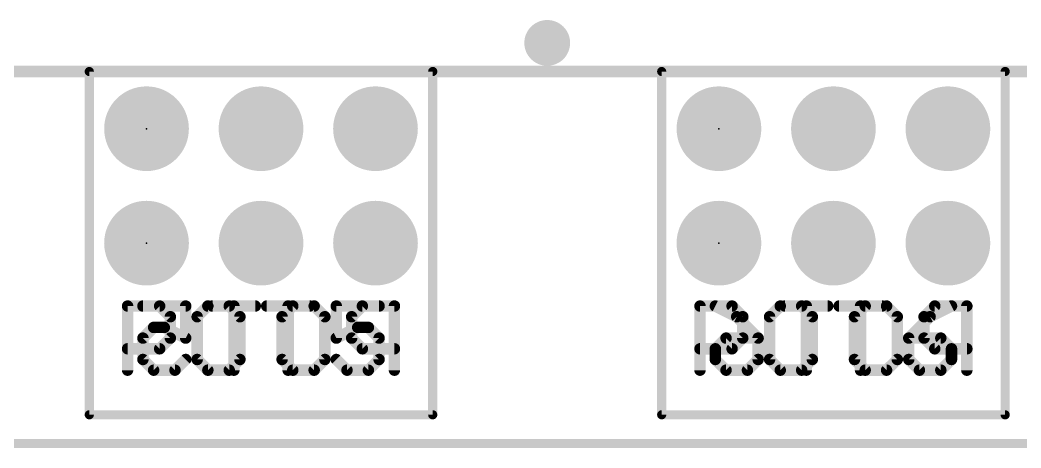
# Model space of a CAD drawing. Extents: x 0 to 108, y -11 to 121.
# Drawn here: x 51.8 to 74.01, y 76.73 to 86.23 of the extents above; entities that cross this region are included whole.
import ezdxf

# ---------------------------------------------------------------- set-up
doc = ezdxf.new("R2010")
doc.units = 0
for name, color, linetype in [('1', 12, 'CONTINUOUS'), ('17', 110, 'CONTINUOUS'), ('18', 110, 'CONTINUOUS'), ('21', 41, 'CONTINUOUS'), ('22', 40, 'CONTINUOUS'), ('23', 53, 'CONTINUOUS'), ('51', 53, 'CONTINUOUS')]:
    doc.layers.add(name, color=color, linetype=linetype)

# ---------------------------------------------------------------- blocks, each defined once
blk = doc.blocks.new('RECT')
blk.add_solid([(-0.5, -0.5), (0.5, -0.5), (-0.5, 0.5), (0.5, 0.5)])
blk = doc.blocks.new('ROUNDP')
at = {"const_width": 0.5}
blk.add_lwpolyline([(0, -0.25, 1), (0, 0.25, 1), (0, -0.25)], format="xyb", dxfattribs=at)
blk = doc.blocks.new('ROUNDV')
at = {"const_width": 0.5}
blk.add_lwpolyline([(0, -0.25, 1), (0, 0.25, 1), (0, -0.25)], format="xyb", dxfattribs=at)

msp = doc.modelspace()

# ---------------------------------------------------------------- linework, layer by layer
at = {"layer": '1', "const_width": 0.254}
msp.add_lwpolyline([(0, 85.09), (85.09, 85.09)], dxfattribs=at)
at = {"layer": '21'}
for points, const_width in [([(53.34, 85.09), (60.96, 85.09)], 0.2032), ([(53.34, 77.47), (53.34, 85.09)], 0.2032), ([(60.96, 85.09), (60.96, 77.47)], 0.2032), ([(66.04, 85.09), (66.04, 77.47)], 0.2032), ([(73.66, 85.09), (66.04, 85.09)], 0.2032), ([(73.66, 77.47), (73.66, 85.09)], 0.2032), ([(54.1898, 78.4606), (54.1898, 79.8842)], 0.254), ([(54.1898, 79.8842), (54.9016, 79.8842)], 0.254), ([(54.9016, 79.8842), (55.1389, 79.6469)], 0.254), ([(55.9707, 79.8842), (55.7334, 79.6469)], 0.254), ([(56.4452, 79.8842), (55.9707, 79.8842)], 0.254), ([(56.6825, 79.6469), (56.4452, 79.8842)], 0.254), ([(57.277, 79.8842), (58.2261, 79.8842)], 0.254), ([(57.7515, 78.4606), (57.7515, 79.8842)], 0.254), ([(59.7697, 79.8842), (58.8206, 79.8842)], 0.254), ([(58.8206, 79.8842), (58.8206, 79.1724)], 0.254), ([(66.8898, 78.4606), (66.8898, 79.8842)], 0.254), ([(66.8898, 79.8842), (67.6016, 79.8842)], 0.254), ([(67.6016, 79.8842), (67.8389, 79.6469)], 0.254), ([(68.6707, 79.8842), (68.4334, 79.6469)], 0.254), ([(69.1452, 79.8842), (68.6707, 79.8842)], 0.254), ([(69.3825, 79.6469), (69.1452, 79.8842)], 0.254), ([(69.977, 79.8842), (70.9261, 79.8842)], 0.254), ([(70.4515, 78.4606), (70.4515, 79.8842)], 0.254), ([(72.4697, 79.8842), (71.9951, 79.6469)], 0.254), ([(55.1389, 79.6469), (55.1389, 79.1724)], 0.254), ([(55.7334, 79.6469), (55.7334, 78.6979)], 0.254), ([(56.6825, 78.6979), (56.6825, 79.6469)], 0.254), ([(67.8389, 79.6469), (67.8389, 79.1724)], 0.254), ([(68.4334, 79.6469), (68.4334, 78.6979)], 0.254), ([(69.3825, 78.6979), (69.3825, 79.6469)], 0.254), ([(71.9951, 79.6469), (71.5206, 79.1724)], 0.254), ([(58.8206, 79.1724), (59.2951, 79.4097)], 0.254), ([(59.2951, 79.4097), (59.5324, 79.4097)], 0.254), ([(59.5324, 79.4097), (59.7697, 79.1724)], 0.254), ([(55.1389, 79.1724), (54.9016, 78.9351)], 0.254), ([(59.7697, 79.1724), (59.7697, 78.6979)], 0.254), ([(67.8389, 79.1724), (67.6016, 78.9351)], 0.254), ([(71.5206, 79.1724), (71.5206, 78.6979)], 0.254), ([(72.2324, 79.1724), (71.5206, 79.1724)], 0.254), ([(72.4697, 78.9351), (72.2324, 79.1724)], 0.254), ([(54.9016, 78.9351), (54.1898, 78.9351)], 0.254), ([(67.6016, 78.9351), (66.8898, 78.9351)], 0.254), ([(72.4697, 78.6979), (72.4697, 78.9351)], 0.254), ([(55.7334, 78.6979), (55.9707, 78.4606)], 0.254), ([(56.4452, 78.4606), (56.6825, 78.6979)], 0.254), ([(59.0579, 78.4606), (58.8206, 78.6979)], 0.254), ([(59.7697, 78.6979), (59.5324, 78.4606)], 0.254), ([(68.4334, 78.6979), (68.6707, 78.4606)], 0.254), ([(69.1452, 78.4606), (69.3825, 78.6979)], 0.254), ([(71.5206, 78.6979), (71.7579, 78.4606)], 0.254), ([(72.2324, 78.4606), (72.4697, 78.6979)], 0.254), ([(55.9707, 78.4606), (56.4452, 78.4606)], 0.254), ([(59.5324, 78.4606), (59.0579, 78.4606)], 0.254), ([(68.6707, 78.4606), (69.1452, 78.4606)], 0.254), ([(71.7579, 78.4606), (72.2324, 78.4606)], 0.254), ([(60.96, 77.47), (53.34, 77.47)], 0.2032), ([(66.04, 77.47), (73.66, 77.47)], 0.2032), ([(78.74, 76.835), (2.54, 76.835)], 0.2032)]:
    msp.add_lwpolyline(points, dxfattribs=dict(at, const_width=const_width))
for points, const_width in [([(53.34, 85.1408, 1), (53.34, 85.0392)], 0.1016), ([(53.3908, 85.09, 1), (53.2892, 85.09)], 0.1016), ([(61.0108, 85.09, 1), (60.9092, 85.09)], 0.1016), ([(60.96, 85.0392, 1), (60.96, 85.1408)], 0.1016), ([(66.0908, 85.09, 1), (65.9892, 85.09)], 0.1016), ([(66.04, 85.1408, 1), (66.04, 85.0392)], 0.1016), ([(73.7108, 85.09, 1), (73.6092, 85.09)], 0.1016), ([(73.66, 85.0392, 1), (73.66, 85.1408)], 0.1016), ([(54.2533, 79.8842, 1), (54.1263, 79.8842)], 0.127), ([(54.1898, 79.9477, 1), (54.1898, 79.8207)], 0.127), ([(54.9465, 79.9291, 1), (54.8567, 79.8393)], 0.127), ([(54.9016, 79.8207, 1), (54.9016, 79.9477)], 0.127), ([(55.9707, 79.9477, 1), (55.9707, 79.8207)], 0.127), ([(56.0156, 79.8393, 1), (55.9258, 79.9291)], 0.127), ([(56.4901, 79.9291, 1), (56.4003, 79.8393)], 0.127), ([(56.4452, 79.8207, 1), (56.4452, 79.9477)], 0.127), ([(57.277, 79.9477, 1), (57.277, 79.8207)], 0.127), ([(57.815, 79.8842, 1), (57.688, 79.8842)], 0.127), ([(58.2261, 79.8207, 1), (58.2261, 79.9477)], 0.127), ([(58.8206, 79.9477, 1), (58.8206, 79.8207)], 0.127), ([(58.8841, 79.8842, 1), (58.7571, 79.8842)], 0.127), ([(59.7697, 79.8207, 1), (59.7697, 79.9477)], 0.127), ([(66.9533, 79.8842, 1), (66.8263, 79.8842)], 0.127), ([(66.8898, 79.9477, 1), (66.8898, 79.8207)], 0.127), ([(67.6465, 79.9291, 1), (67.5567, 79.8393)], 0.127), ([(67.6016, 79.8207, 1), (67.6016, 79.9477)], 0.127), ([(68.6707, 79.9477, 1), (68.6707, 79.8207)], 0.127), ([(68.7156, 79.8393, 1), (68.6258, 79.9291)], 0.127), ([(69.1901, 79.9291, 1), (69.1003, 79.8393)], 0.127), ([(69.1452, 79.8207, 1), (69.1452, 79.9477)], 0.127), ([(69.977, 79.9477, 1), (69.977, 79.8207)], 0.127), ([(70.515, 79.8842, 1), (70.388, 79.8842)], 0.127), ([(70.9261, 79.8207, 1), (70.9261, 79.9477)], 0.127), ([(72.4981, 79.8274, 1), (72.4413, 79.941)], 0.127), ([(55.2024, 79.6469, 1), (55.0754, 79.6469)], 0.127), ([(55.094, 79.602, 1), (55.1838, 79.6918)], 0.127), ([(55.7969, 79.6469, 1), (55.6699, 79.6469)], 0.127), ([(55.6885, 79.6918, 1), (55.7783, 79.602)], 0.127), ([(56.746, 79.6469, 1), (56.619, 79.6469)], 0.127), ([(56.6376, 79.602, 1), (56.7274, 79.6918)], 0.127), ([(67.9024, 79.6469, 1), (67.7754, 79.6469)], 0.127), ([(67.794, 79.602, 1), (67.8838, 79.6918)], 0.127), ([(68.4969, 79.6469, 1), (68.3699, 79.6469)], 0.127), ([(68.3885, 79.6918, 1), (68.4783, 79.602)], 0.127), ([(69.446, 79.6469, 1), (69.319, 79.6469)], 0.127), ([(69.3376, 79.602, 1), (69.4274, 79.6918)], 0.127), ([(71.9667, 79.7037, 1), (72.0235, 79.5902)], 0.127), ([(72.04, 79.602, 1), (71.9502, 79.6918)], 0.127), ([(59.2951, 79.4732, 1), (59.2951, 79.3462)], 0.127), ([(59.3235, 79.3529, 1), (59.2667, 79.4665)], 0.127), ([(59.5773, 79.4546, 1), (59.4875, 79.3648)], 0.127), ([(59.5324, 79.3462, 1), (59.5324, 79.4732)], 0.127), ([(55.1838, 79.1275, 1), (55.094, 79.2173)], 0.127), ([(58.7922, 79.2292, 1), (58.849, 79.1156)], 0.127), ([(59.8332, 79.1724, 1), (59.7062, 79.1724)], 0.127), ([(67.8838, 79.1275, 1), (67.794, 79.2173)], 0.127), ([(71.5841, 79.1724, 1), (71.4571, 79.1724)], 0.127), ([(71.5206, 79.2359, 1), (71.5206, 79.1089)], 0.127), ([(72.2773, 79.2173, 1), (72.1875, 79.1275)], 0.127), ([(72.2324, 79.1089, 1), (72.2324, 79.2359)], 0.127), ([(54.1898, 78.9986, 1), (54.1898, 78.8716)], 0.127), ([(54.9016, 78.8716, 1), (54.9016, 78.9986)], 0.127), ([(55.0754, 79.1724, 1), (55.2024, 79.1724)], 0.127), ([(58.7571, 79.1724, 1), (58.8841, 79.1724)], 0.127), ([(59.7248, 79.1275, 1), (59.8146, 79.2173)], 0.127), ([(66.8898, 78.9986, 1), (66.8898, 78.8716)], 0.127), ([(67.6016, 78.8716, 1), (67.6016, 78.9986)], 0.127), ([(67.7754, 79.1724, 1), (67.9024, 79.1724)], 0.127), ([(71.4757, 79.2173, 1), (71.5655, 79.1275)], 0.127), ([(72.5332, 78.9351, 1), (72.4062, 78.9351)], 0.127), ([(54.8567, 78.98, 1), (54.9465, 78.8902)], 0.127), ([(67.5567, 78.98, 1), (67.6465, 78.8902)], 0.127), ([(72.4248, 78.8902, 1), (72.5146, 78.98)], 0.127), ([(55.7783, 78.7428, 1), (55.6885, 78.653)], 0.127), ([(55.6699, 78.6979, 1), (55.7969, 78.6979)], 0.127), ([(56.619, 78.6979, 1), (56.746, 78.6979)], 0.127), ([(56.7274, 78.653, 1), (56.6376, 78.7428)], 0.127), ([(58.8655, 78.7428, 1), (58.7757, 78.653)], 0.127), ([(59.7062, 78.6979, 1), (59.8332, 78.6979)], 0.127), ([(59.8146, 78.653, 1), (59.7248, 78.7428)], 0.127), ([(68.4783, 78.7428, 1), (68.3885, 78.653)], 0.127), ([(68.3699, 78.6979, 1), (68.4969, 78.6979)], 0.127), ([(69.319, 78.6979, 1), (69.446, 78.6979)], 0.127), ([(69.4274, 78.653, 1), (69.3376, 78.7428)], 0.127), ([(71.5655, 78.7428, 1), (71.4757, 78.653)], 0.127), ([(71.4571, 78.6979, 1), (71.5841, 78.6979)], 0.127), ([(72.4062, 78.6979, 1), (72.5332, 78.6979)], 0.127), ([(72.5146, 78.653, 1), (72.4248, 78.7428)], 0.127), ([(54.1263, 78.4606, 1), (54.2533, 78.4606)], 0.127), ([(55.9707, 78.5241, 1), (55.9707, 78.3971)], 0.127), ([(55.9258, 78.4157, 1), (56.0156, 78.5055)], 0.127), ([(56.4003, 78.5055, 1), (56.4901, 78.4157)], 0.127), ([(56.4452, 78.3971, 1), (56.4452, 78.5241)], 0.127), ([(57.688, 78.4606, 1), (57.815, 78.4606)], 0.127), ([(59.0579, 78.5241, 1), (59.0579, 78.3971)], 0.127), ([(59.013, 78.4157, 1), (59.1028, 78.5055)], 0.127), ([(59.4875, 78.5055, 1), (59.5773, 78.4157)], 0.127), ([(59.5324, 78.3971, 1), (59.5324, 78.5241)], 0.127), ([(66.8263, 78.4606, 1), (66.9533, 78.4606)], 0.127), ([(68.6707, 78.5241, 1), (68.6707, 78.3971)], 0.127), ([(68.6258, 78.4157, 1), (68.7156, 78.5055)], 0.127), ([(69.1003, 78.5055, 1), (69.1901, 78.4157)], 0.127), ([(69.1452, 78.3971, 1), (69.1452, 78.5241)], 0.127), ([(70.388, 78.4606, 1), (70.515, 78.4606)], 0.127), ([(71.7579, 78.5241, 1), (71.7579, 78.3971)], 0.127), ([(71.713, 78.4157, 1), (71.8028, 78.5055)], 0.127), ([(72.1875, 78.5055, 1), (72.2773, 78.4157)], 0.127), ([(72.2324, 78.3971, 1), (72.2324, 78.5241)], 0.127), ([(53.34, 77.5208, 1), (53.34, 77.4192)], 0.1016), ([(53.2892, 77.47, 1), (53.3908, 77.47)], 0.1016), ([(60.9092, 77.47, 1), (61.0108, 77.47)], 0.1016), ([(60.96, 77.4192, 1), (60.96, 77.5208)], 0.1016), ([(66.04, 77.5208, 1), (66.04, 77.4192)], 0.1016), ([(65.9892, 77.47, 1), (66.0908, 77.47)], 0.1016), ([(73.6092, 77.47, 1), (73.7108, 77.47)], 0.1016), ([(73.66, 77.4192, 1), (73.66, 77.5208)], 0.1016)]:
    msp.add_lwpolyline(points, format="xyb", dxfattribs=dict(at, const_width=const_width))
at = {"layer": '22'}
for points, const_width in [([(60.96, 85.09), (53.34, 85.09)], 0.2032), ([(53.34, 77.47), (53.34, 85.09)], 0.2032), ([(60.96, 77.47), (60.96, 85.09)], 0.2032), ([(66.04, 85.09), (73.66, 85.09)], 0.2032), ([(66.04, 77.47), (66.04, 85.09)], 0.2032), ([(73.66, 77.47), (73.66, 85.09)], 0.2032), ([(54.5303, 79.8842), (55.4794, 79.8842)], 0.254), ([(55.4794, 79.8842), (55.4794, 79.1724)], 0.254), ([(57.023, 79.8842), (56.0739, 79.8842)], 0.254), ([(56.5485, 78.4606), (56.5485, 79.8842)], 0.254), ([(57.6175, 79.6469), (57.8548, 79.8842)], 0.254), ([(57.8548, 79.8842), (58.3293, 79.8842)], 0.254), ([(58.3293, 79.8842), (58.5666, 79.6469)], 0.254), ([(59.3984, 79.8842), (59.1611, 79.6469)], 0.254), ([(60.1102, 79.8842), (59.3984, 79.8842)], 0.254), ([(60.1102, 78.4606), (60.1102, 79.8842)], 0.254), ([(67.2303, 79.8842), (67.7049, 79.6469)], 0.254), ([(69.723, 79.8842), (68.7739, 79.8842)], 0.254), ([(69.2485, 78.4606), (69.2485, 79.8842)], 0.254), ([(70.3175, 79.6469), (70.5548, 79.8842)], 0.254), ([(70.5548, 79.8842), (71.0293, 79.8842)], 0.254), ([(71.0293, 79.8842), (71.2666, 79.6469)], 0.254), ([(72.0984, 79.8842), (71.8611, 79.6469)], 0.254), ([(72.8102, 79.8842), (72.0984, 79.8842)], 0.254), ([(72.8102, 78.4606), (72.8102, 79.8842)], 0.254), ([(57.6175, 78.6979), (57.6175, 79.6469)], 0.254), ([(58.5666, 79.6469), (58.5666, 78.6979)], 0.254), ([(59.1611, 79.6469), (59.1611, 79.1724)], 0.254), ([(67.7049, 79.6469), (68.1794, 79.1724)], 0.254), ([(70.3175, 78.6979), (70.3175, 79.6469)], 0.254), ([(71.2666, 79.6469), (71.2666, 78.6979)], 0.254), ([(71.8611, 79.6469), (71.8611, 79.1724)], 0.254), ([(54.7676, 79.4097), (54.5303, 79.1724)], 0.254), ([(55.0049, 79.4097), (54.7676, 79.4097)], 0.254), ([(55.4794, 79.1724), (55.0049, 79.4097)], 0.254), ([(54.5303, 79.1724), (54.5303, 78.6979)], 0.254), ([(59.1611, 79.1724), (59.3984, 78.9351)], 0.254), ([(67.2303, 78.9351), (67.4676, 79.1724)], 0.254), ([(67.4676, 79.1724), (68.1794, 79.1724)], 0.254), ([(68.1794, 79.1724), (68.1794, 78.6979)], 0.254), ([(71.8611, 79.1724), (72.0984, 78.9351)], 0.254), ([(59.3984, 78.9351), (60.1102, 78.9351)], 0.254), ([(67.2303, 78.6979), (67.2303, 78.9351)], 0.254), ([(72.0984, 78.9351), (72.8102, 78.9351)], 0.254), ([(54.5303, 78.6979), (54.7676, 78.4606)], 0.254), ([(55.2421, 78.4606), (55.4794, 78.6979)], 0.254), ([(57.8548, 78.4606), (57.6175, 78.6979)], 0.254), ([(58.5666, 78.6979), (58.3293, 78.4606)], 0.254), ([(67.4676, 78.4606), (67.2303, 78.6979)], 0.254), ([(68.1794, 78.6979), (67.9421, 78.4606)], 0.254), ([(70.5548, 78.4606), (70.3175, 78.6979)], 0.254), ([(71.2666, 78.6979), (71.0293, 78.4606)], 0.254), ([(54.7676, 78.4606), (55.2421, 78.4606)], 0.254), ([(58.3293, 78.4606), (57.8548, 78.4606)], 0.254), ([(67.9421, 78.4606), (67.4676, 78.4606)], 0.254), ([(71.0293, 78.4606), (70.5548, 78.4606)], 0.254), ([(60.96, 77.47), (53.34, 77.47)], 0.2032), ([(66.04, 77.47), (73.66, 77.47)], 0.2032), ([(2.54, 76.835), (78.74, 76.835)], 0.2032)]:
    msp.add_lwpolyline(points, dxfattribs=dict(at, const_width=const_width))
for points, const_width in [([(53.34, 85.1408, 1), (53.34, 85.0392)], 0.1016), ([(53.3908, 85.09, 1), (53.2892, 85.09)], 0.1016), ([(61.0108, 85.09, 1), (60.9092, 85.09)], 0.1016), ([(60.96, 85.0392, 1), (60.96, 85.1408)], 0.1016), ([(66.04, 85.1408, 1), (66.04, 85.0392)], 0.1016), ([(66.0908, 85.09, 1), (65.9892, 85.09)], 0.1016), ([(73.7108, 85.09, 1), (73.6092, 85.09)], 0.1016), ([(73.66, 85.0392, 1), (73.66, 85.1408)], 0.1016), ([(54.5303, 79.9477, 1), (54.5303, 79.8207)], 0.127), ([(55.5429, 79.8842, 1), (55.4159, 79.8842)], 0.127), ([(55.4794, 79.8207, 1), (55.4794, 79.9477)], 0.127), ([(56.0739, 79.9477, 1), (56.0739, 79.8207)], 0.127), ([(56.612, 79.8842, 1), (56.485, 79.8842)], 0.127), ([(57.023, 79.8207, 1), (57.023, 79.9477)], 0.127), ([(57.8548, 79.9477, 1), (57.8548, 79.8207)], 0.127), ([(57.8997, 79.8393, 1), (57.8099, 79.9291)], 0.127), ([(58.3742, 79.9291, 1), (58.2844, 79.8393)], 0.127), ([(58.3293, 79.8207, 1), (58.3293, 79.9477)], 0.127), ([(59.3984, 79.9477, 1), (59.3984, 79.8207)], 0.127), ([(59.4433, 79.8393, 1), (59.3535, 79.9291)], 0.127), ([(60.1737, 79.8842, 1), (60.0467, 79.8842)], 0.127), ([(60.1102, 79.8207, 1), (60.1102, 79.9477)], 0.127), ([(67.2587, 79.941, 1), (67.2019, 79.8274)], 0.127), ([(68.7739, 79.9477, 1), (68.7739, 79.8207)], 0.127), ([(69.312, 79.8842, 1), (69.185, 79.8842)], 0.127), ([(69.723, 79.8207, 1), (69.723, 79.9477)], 0.127), ([(70.5548, 79.9477, 1), (70.5548, 79.8207)], 0.127), ([(70.5997, 79.8393, 1), (70.5099, 79.9291)], 0.127), ([(71.0742, 79.9291, 1), (70.9844, 79.8393)], 0.127), ([(71.0293, 79.8207, 1), (71.0293, 79.9477)], 0.127), ([(72.0984, 79.9477, 1), (72.0984, 79.8207)], 0.127), ([(72.1433, 79.8393, 1), (72.0535, 79.9291)], 0.127), ([(72.8737, 79.8842, 1), (72.7467, 79.8842)], 0.127), ([(72.8102, 79.8207, 1), (72.8102, 79.9477)], 0.127), ([(57.681, 79.6469, 1), (57.554, 79.6469)], 0.127), ([(57.5726, 79.6918, 1), (57.6624, 79.602)], 0.127), ([(58.6301, 79.6469, 1), (58.5031, 79.6469)], 0.127), ([(58.5217, 79.602, 1), (58.6115, 79.6918)], 0.127), ([(59.2246, 79.6469, 1), (59.0976, 79.6469)], 0.127), ([(59.1162, 79.6918, 1), (59.206, 79.602)], 0.127), ([(67.7498, 79.6918, 1), (67.66, 79.602)], 0.127), ([(67.6765, 79.5902, 1), (67.7333, 79.7037)], 0.127), ([(70.381, 79.6469, 1), (70.254, 79.6469)], 0.127), ([(70.2726, 79.6918, 1), (70.3624, 79.602)], 0.127), ([(71.3301, 79.6469, 1), (71.2031, 79.6469)], 0.127), ([(71.2217, 79.602, 1), (71.3115, 79.6918)], 0.127), ([(71.9246, 79.6469, 1), (71.7976, 79.6469)], 0.127), ([(71.8162, 79.6918, 1), (71.906, 79.602)], 0.127), ([(54.7676, 79.4732, 1), (54.7676, 79.3462)], 0.127), ([(54.8125, 79.3648, 1), (54.7227, 79.4546)], 0.127), ([(55.0333, 79.4665, 1), (54.9765, 79.3529)], 0.127), ([(55.0049, 79.3462, 1), (55.0049, 79.4732)], 0.127), ([(54.5938, 79.1724, 1), (54.4668, 79.1724)], 0.127), ([(55.451, 79.1156, 1), (55.5078, 79.2292)], 0.127), ([(59.206, 79.2173, 1), (59.1162, 79.1275)], 0.127), ([(67.4676, 79.2359, 1), (67.4676, 79.1089)], 0.127), ([(67.5125, 79.1275, 1), (67.4227, 79.2173)], 0.127), ([(68.2429, 79.1724, 1), (68.1159, 79.1724)], 0.127), ([(68.1794, 79.1089, 1), (68.1794, 79.2359)], 0.127), ([(71.906, 79.2173, 1), (71.8162, 79.1275)], 0.127), ([(54.4854, 79.2173, 1), (54.5752, 79.1275)], 0.127), ([(55.4159, 79.1724, 1), (55.5429, 79.1724)], 0.127), ([(59.0976, 79.1724, 1), (59.2246, 79.1724)], 0.127), ([(59.3984, 78.9986, 1), (59.3984, 78.8716)], 0.127), ([(60.1102, 78.8716, 1), (60.1102, 78.9986)], 0.127), ([(67.2938, 78.9351, 1), (67.1668, 78.9351)], 0.127), ([(68.1345, 79.1275, 1), (68.2243, 79.2173)], 0.127), ([(71.7976, 79.1724, 1), (71.9246, 79.1724)], 0.127), ([(72.0984, 78.9986, 1), (72.0984, 78.8716)], 0.127), ([(72.8102, 78.8716, 1), (72.8102, 78.9986)], 0.127), ([(59.3535, 78.8902, 1), (59.4433, 78.98)], 0.127), ([(67.1854, 78.98, 1), (67.2752, 78.8902)], 0.127), ([(72.0535, 78.8902, 1), (72.1433, 78.98)], 0.127), ([(54.5752, 78.7428, 1), (54.4854, 78.653)], 0.127), ([(54.4668, 78.6979, 1), (54.5938, 78.6979)], 0.127), ([(55.5243, 78.653, 1), (55.4345, 78.7428)], 0.127), ([(57.6624, 78.7428, 1), (57.5726, 78.653)], 0.127), ([(57.554, 78.6979, 1), (57.681, 78.6979)], 0.127), ([(58.5031, 78.6979, 1), (58.6301, 78.6979)], 0.127), ([(58.6115, 78.653, 1), (58.5217, 78.7428)], 0.127), ([(67.2752, 78.7428, 1), (67.1854, 78.653)], 0.127), ([(67.1668, 78.6979, 1), (67.2938, 78.6979)], 0.127), ([(68.1159, 78.6979, 1), (68.2429, 78.6979)], 0.127), ([(68.2243, 78.653, 1), (68.1345, 78.7428)], 0.127), ([(70.3624, 78.7428, 1), (70.2726, 78.653)], 0.127), ([(70.254, 78.6979, 1), (70.381, 78.6979)], 0.127), ([(71.2031, 78.6979, 1), (71.3301, 78.6979)], 0.127), ([(71.3115, 78.653, 1), (71.2217, 78.7428)], 0.127), ([(54.7676, 78.5241, 1), (54.7676, 78.3971)], 0.127), ([(54.7227, 78.4157, 1), (54.8125, 78.5055)], 0.127), ([(55.1972, 78.5055, 1), (55.287, 78.4157)], 0.127), ([(55.2421, 78.3971, 1), (55.2421, 78.5241)], 0.127), ([(56.485, 78.4606, 1), (56.612, 78.4606)], 0.127), ([(57.8548, 78.5241, 1), (57.8548, 78.3971)], 0.127), ([(57.8099, 78.4157, 1), (57.8997, 78.5055)], 0.127), ([(58.2844, 78.5055, 1), (58.3742, 78.4157)], 0.127), ([(58.3293, 78.3971, 1), (58.3293, 78.5241)], 0.127), ([(60.0467, 78.4606, 1), (60.1737, 78.4606)], 0.127), ([(67.4676, 78.5241, 1), (67.4676, 78.3971)], 0.127), ([(67.4227, 78.4157, 1), (67.5125, 78.5055)], 0.127), ([(67.8972, 78.5055, 1), (67.987, 78.4157)], 0.127), ([(67.9421, 78.3971, 1), (67.9421, 78.5241)], 0.127), ([(69.185, 78.4606, 1), (69.312, 78.4606)], 0.127), ([(70.5548, 78.5241, 1), (70.5548, 78.3971)], 0.127), ([(70.5099, 78.4157, 1), (70.5997, 78.5055)], 0.127), ([(70.9844, 78.5055, 1), (71.0742, 78.4157)], 0.127), ([(71.0293, 78.3971, 1), (71.0293, 78.5241)], 0.127), ([(72.7467, 78.4606, 1), (72.8737, 78.4606)], 0.127), ([(53.34, 77.5208, 1), (53.34, 77.4192)], 0.1016), ([(53.2892, 77.47, 1), (53.3908, 77.47)], 0.1016), ([(60.9092, 77.47, 1), (61.0108, 77.47)], 0.1016), ([(60.96, 77.4192, 1), (60.96, 77.5208)], 0.1016), ([(66.04, 77.5208, 1), (66.04, 77.4192)], 0.1016), ([(65.9892, 77.47, 1), (66.0908, 77.47)], 0.1016), ([(73.6092, 77.47, 1), (73.7108, 77.47)], 0.1016), ([(73.66, 77.4192, 1), (73.66, 77.5208)], 0.1016)]:
    msp.add_lwpolyline(points, format="xyb", dxfattribs=dict(at, const_width=const_width))
at = {"layer": '23'}
for p in [(54.61, 83.82), (67.31, 83.82), (54.61, 81.28), (67.31, 81.28)]:
    msp.add_point(p, dxfattribs=at)

# ---------------------------------------------------------------- block references
at = {"layer": '17', "xscale": 1.8796, "yscale": 1.8796, "rotation": 90}
for p in [(54.61, 83.82), (57.15, 83.82), (59.69, 83.82), (67.31, 83.82), (69.85, 83.82), (72.39, 83.82), (54.61, 81.28), (57.15, 81.28), (59.69, 81.28), (67.31, 81.28), (69.85, 81.28), (72.39, 81.28)]:
    msp.add_blockref('ROUNDP', p, dxfattribs=at)
at = {"layer": '18', "xscale": 1.016, "yscale": 1.016}
msp.add_blockref('ROUNDV', (63.5, 85.725), dxfattribs=at)
msp.add_blockref('ROUNDV', (63.5, 85.725), dxfattribs=at)
at = {"layer": '51', "xscale": 0.508, "yscale": 0.508}
for p in [(54.61, 83.82), (57.15, 83.82), (59.69, 83.82), (67.31, 83.82), (69.85, 83.82), (72.39, 83.82), (54.61, 81.28), (57.15, 81.28), (59.69, 81.28), (67.31, 81.28), (69.85, 81.28), (72.39, 81.28)]:
    msp.add_blockref('RECT', p, dxfattribs=at)

doc.saveas('drawing.dxf')
